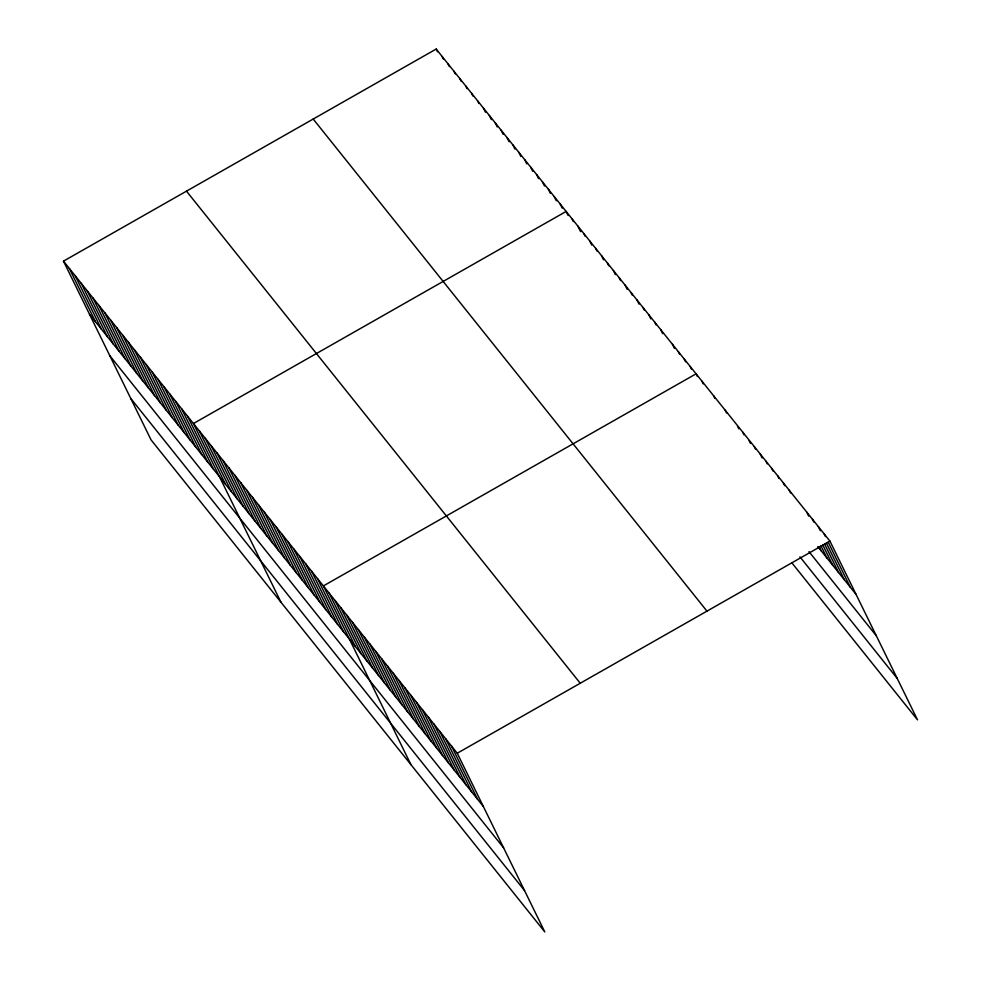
<?xml version="1.0" encoding="UTF-8"?>
<svg xmlns="http://www.w3.org/2000/svg" width="981" height="981" viewBox="0 0 981 981"><rect width="100%" height="100%" fill="white"/><g stroke="black" fill="none" stroke-linecap="round" stroke-linejoin="round"><path stroke-width="1.47" d="M63.483 261.142L457.256 753.236L544.811 931.95L151.037 439.856L63.483 261.142L436.189 49.05L829.963 541.144L917.517 719.858L791.949 562.935M457.256 753.236L829.963 541.144M817.798 546.576L856.045 594.388M808.982 551.616L876.34 635.786M799.944 556.865L897.235 678.447M313.197 119.044L706.97 611.138M186.476 191.148L580.249 683.242M89.565 314.374L483.339 806.48M109.847 355.784L503.633 847.878M130.743 398.445L524.528 890.54M824.15 533.872L825.487 536.595M828.16 542.064L850.233 587.116M818.326 526.601L820.337 530.696M826.345 542.984L844.408 579.832M812.501 519.317L813.838 522.051M824.543 543.891L838.583 572.561M806.689 512.045L808.687 516.141M822.728 544.811L832.771 565.289M820.925 545.73L826.946 558.017M819.123 546.638L821.122 550.733M789.215 490.218L790.563 492.953M783.402 482.946L784.739 485.681M777.577 475.675L778.914 478.409M771.753 468.403L773.089 471.125M765.94 461.131L767.277 463.854M760.116 453.847L762.127 457.943M754.291 446.576L755.628 449.31M749.141 440.665L750.477 443.4M742.654 432.032L743.99 434.755M737.504 426.122L738.84 428.844M725.192 410.205L726.529 412.94M713.543 395.662L714.879 398.384M701.905 381.106L703.242 383.841M697.417 376.557L696.081 373.835L323.374 585.927L410.929 764.64M690.17 366.453L691.507 369.187M684.272 359.071L685.609 361.805M678.362 351.689L679.698 354.423M672.451 344.306L674.462 348.402M660.642 329.542L662.653 333.638M654.732 322.16L656.068 324.895M648.833 314.778L650.832 318.874M642.923 307.396L644.259 310.131M637.012 300.014L639.023 304.11M631.114 292.632L632.451 295.367M625.204 285.25L627.202 289.346M619.293 277.868L620.63 280.603M613.383 270.498L615.394 274.594M607.484 263.116L608.821 265.839M601.574 255.734L603.585 259.83M595.663 248.352L597 251.075M589.765 240.97L591.764 245.066M583.854 233.588L585.191 236.311M577.944 226.206L580.617 231.663M572.046 218.824L573.382 221.559M568.146 215.538L566.135 211.442L193.429 423.534L280.983 602.248M560.225 204.06L562.236 208.156M554.326 196.678L556.325 200.774M548.416 189.296L550.415 193.392M542.505 181.914L544.516 186.01M536.595 174.532L538.606 178.628M530.696 167.15L532.695 171.246M524.786 159.768L526.797 163.864M518.875 152.386L520.886 156.482M512.977 145.004L514.976 149.1M507.067 137.622L509.078 141.718M501.156 130.24L503.167 134.336M495.258 122.87L497.257 126.954M489.347 115.488L491.358 119.584M483.437 108.106L485.448 112.202M477.539 100.724L478.875 103.446M471.628 93.342L472.965 96.064M465.717 85.96L467.054 88.682M459.819 78.578L461.156 81.3M453.909 71.196L455.245 73.931M447.998 63.814L449.335 66.549M442.088 56.432L443.437 59.167M436.189 49.05L437.526 51.785M451.444 745.965L477.526 799.196M445.619 738.681L471.702 791.925M439.795 731.409L465.877 784.653M433.982 724.137L460.064 777.381M428.157 716.866L454.24 770.097M422.333 709.594L448.415 762.826M416.52 702.31L442.59 755.554M410.696 695.038L436.778 748.282M404.871 687.767L430.953 741.011M399.046 680.495L425.129 733.727M393.234 673.211L419.316 726.455M387.409 665.94L413.492 719.183M381.584 658.668L407.667 711.912M375.772 651.396L401.854 704.628M369.947 644.112L396.03 697.356M364.123 636.841L390.205 690.084M358.298 629.569L384.38 682.813M352.486 622.297L378.568 675.529M346.661 615.026L372.743 668.257M340.836 607.742L366.919 660.986M335.024 600.47L361.106 653.714M329.199 593.198L355.281 646.442M317.464 578.545L343.546 631.776M311.566 571.163L337.648 624.394M305.655 563.781L331.737 617.012M299.745 556.399L325.827 609.642M293.846 549.017L319.929 602.26M287.936 541.635L314.018 594.878M282.025 534.253L308.108 587.496M276.127 526.871L302.209 580.114M270.216 519.489L296.299 572.732M264.306 512.107L290.388 565.35M258.408 504.725L284.49 557.968M252.497 497.342L278.579 550.586M246.587 489.96L272.669 543.204M240.688 482.578L266.758 535.822M234.778 475.196L260.86 528.44M228.867 467.814L254.95 521.058M222.957 460.445L249.039 513.676M217.059 453.063L243.141 506.294M211.148 445.681L237.23 498.912M205.237 438.299L231.32 491.53M199.339 430.917L225.422 484.148M187.518 416.152L213.6 469.384M181.62 408.77L207.702 462.014M175.709 401.388L201.792 454.632M169.799 394.006L195.881 447.25M163.901 386.624L189.971 439.868M157.99 379.242L184.072 432.486M152.08 371.86L178.162 425.104M146.169 364.478L172.251 417.722M140.271 357.096L166.353 410.34M134.36 349.714L160.443 402.958M128.45 342.332L154.532 395.576M122.551 334.95L148.634 388.194M116.641 327.568L142.723 380.812M110.73 320.186L136.813 373.43M104.832 312.804L130.914 366.048M98.922 305.434L125.004 358.666M93.011 298.052L119.093 351.284M87.113 290.67L113.195 343.902M81.202 283.288L107.285 336.52M75.292 275.906L101.374 329.138M69.381 268.524L95.464 321.756"/></g></svg>
